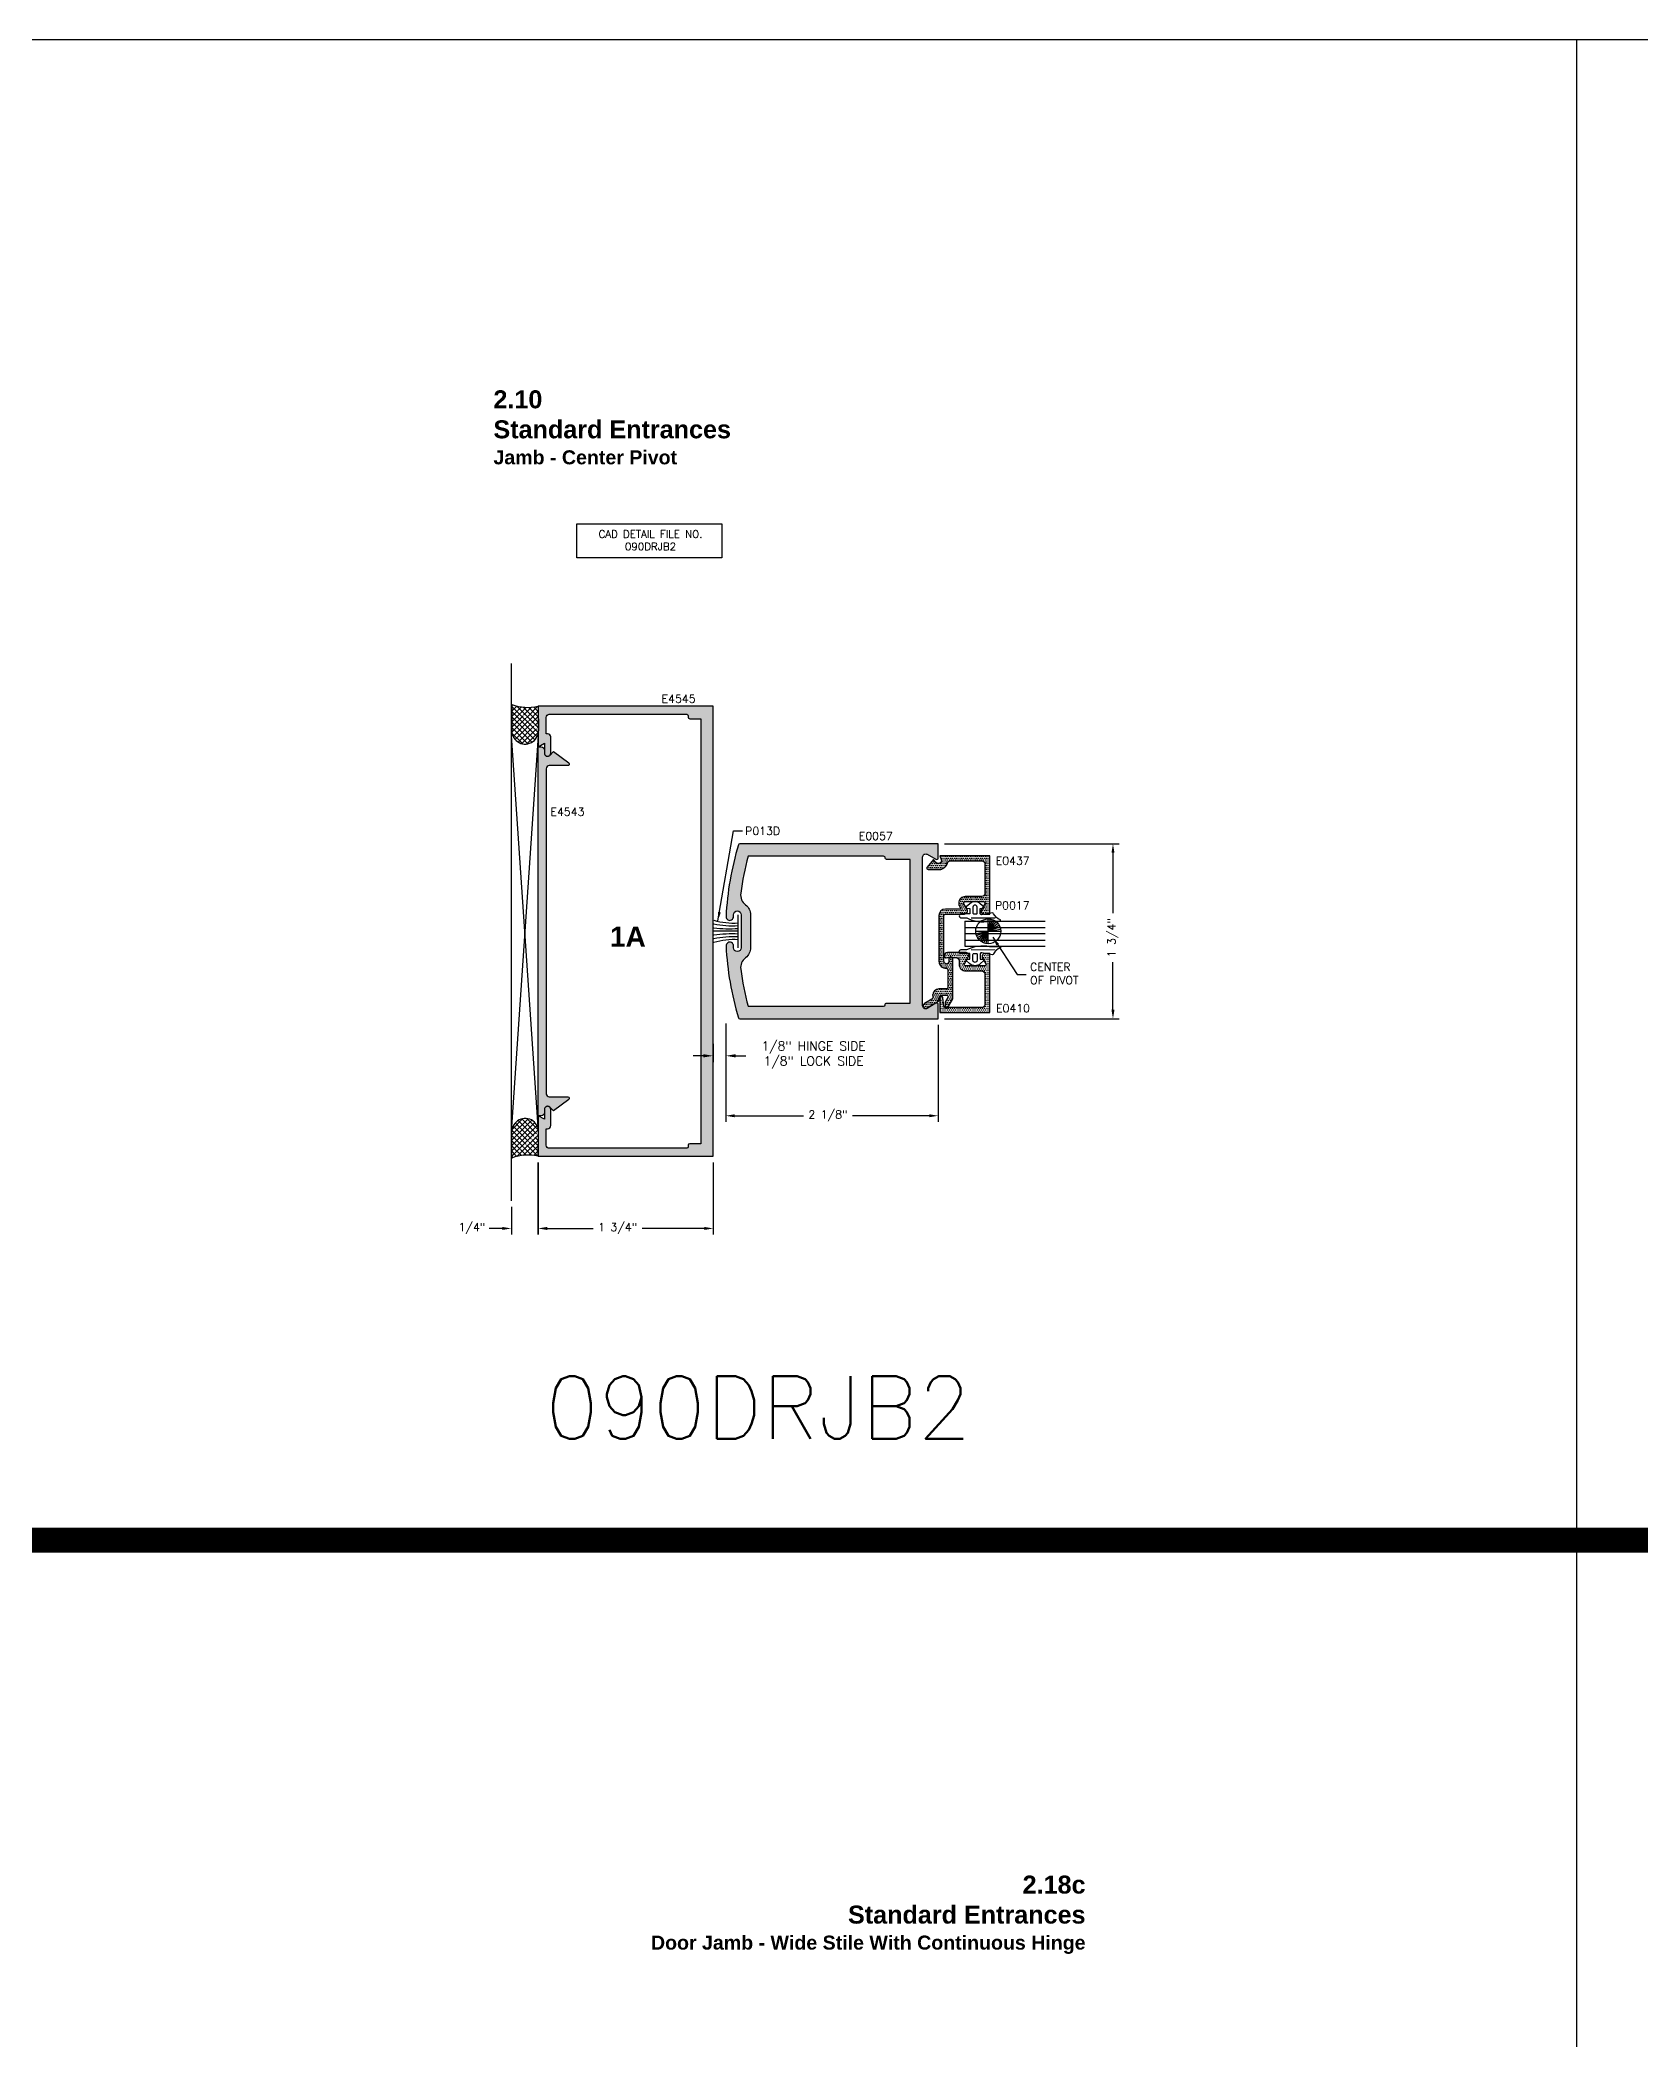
# Model space of a CAD drawing. Extents: x 0 to 130, y 0 to 90.
# Drawn here: x 75.54 to 91.54, y 69.89 to 89.88 of the extents above; entities that cross this region are included whole.
import ezdxf

# ---------------------------------------------------------------- set-up
doc = ezdxf.new("R2010")
doc.units = 0
doc.header["$MEASUREMENT"] = 0
doc.header["$PDMODE"] = 3
doc.layers.get('0').update_dxf_attribs({"linetype": 'CONTINUOUS'})
doc.layers.get('DEFPOINTS').update_dxf_attribs({"linetype": 'CONTINUOUS'})
for name, color, linetype in [('R-ANNO-DIMS', 3, 'CONTINUOUS'), ('R-ANNO-TEXT', 6, 'CONTINUOUS'), ('R-DET1', 4, 'CONTINUOUS'), ('R-DET2', 2, 'CONTINUOUS'), ('R-DET3', 5, 'CONTINUOUS'), ('R-OTLN', 1, 'CONTINUOUS'), ('R-PAT1', 5, 'CONTINUOUS'), ('TITLE', 7, 'CONTINUOUS')]:
    doc.layers.add(name, color=color, linetype=linetype)
doc.styles.get("Standard").update_dxf_attribs({"font": 'simplex'})
doc.dimstyles.new('1X', dxfattribs={"dimscale": 0, "dimtxt": 0.08, "dimasz": 0.09, "dimexe": 0.062, "dimexo": 0.062, "dimgap": 0.045, "dimtad": 0, "dimdec": 4, "dimzin": 4, "dimtxsty": 'STANDARD', "dimcen": 0, "dimazin": 3, "dimtp": 0.02, "dimtfac": 1, "dimtdec": 4, "dimtofl": 0, "dimtmove": 0, "dimatfit": 3, "dimtolj": 1, "dimtzin": 4})
pattern_1 = [(0, (78.83629129176995, 75.81219702749232), (0.009375, 0.01875), [0, -0.01875])]
pattern_2 = [(0, (77.46725349620836, 76.82418895575793), (0.009375, 0.01875), [0, -0.01875])]

# ---------------------------------------------------------------- blocks, each defined once
blk = doc.blocks.new('*D22')
at = {"layer": 'DEFPOINTS', "color": 0}
for p in [(80.52261608504261, 78.71743970383353), (80.25728627919209, 78.27313764864843), (80.25728627919209, 77.99549869174457)]:
    blk.add_point(p, dxfattribs=at)
at = {"layer": 'R-ANNO-DIMS', "color": 0}
for p, q in [((80.52261608504261, 78.65543970383354), (80.52261608504261, 77.93349869174457)), ((80.25728627919209, 78.21113764864843), (80.25728627919209, 77.93349869174457)), ((80.16728627919208, 77.99549869174457), (80.03348560324733, 77.99549869174457)), ((80.61261608504262, 77.99549869174457), (80.70261608504262, 77.99549869174457))]:
    blk.add_line(p, q, dxfattribs=at)
for points in [[(80.16728627919208, 78.01049869174457), (80.16728627919208, 77.98049869174457), (80.25728627919209, 77.99549869174457)], [(80.61261608504262, 78.01049869174457), (80.61261608504262, 77.98049869174457), (80.52261608504261, 77.99549869174457)]]:
    blk.add_solid(points, dxfattribs=at)
at = {"layer": 'R-ANNO-DIMS', "color": 0, "insert": (79.86277131753305, 77.99549869174457), "char_height": 0.08, "attachment_point": 5}
blk.add_mtext('\\A1;1/4"', dxfattribs=at)
blk = doc.blocks.new('*D19')
at = {"layer": 'DEFPOINTS', "color": 0}
for p in [(82.40010112005167, 80.1078655254195), (84.52510004411285, 80.09186539541949), (82.40010112005167, 79.12216634501101)]:
    blk.add_point(p, dxfattribs=at)
at = {"layer": 'R-ANNO-DIMS', "color": 0}
for p, q in [((82.40010112005167, 80.0458655254195), (82.40010112005167, 79.06016634501101)), ((84.52510004411285, 80.02986539541949), (84.52510004411285, 79.06016634501101)), ((82.49010112005168, 79.12216634501101), (83.17790513396676, 79.12216634501101)), ((84.43510004411284, 79.12216634501101), (83.66790513396677, 79.12216634501101))]:
    blk.add_line(p, q, dxfattribs=at)
for points in [[(82.49010112005168, 79.13716634501101), (82.49010112005168, 79.10716634501101), (82.40010112005167, 79.12216634501101)], [(84.43510004411284, 79.13716634501101), (84.43510004411284, 79.10716634501101), (84.52510004411285, 79.12216634501101)]]:
    blk.add_solid(points, dxfattribs=at)
at = {"layer": 'R-ANNO-DIMS', "color": 0, "insert": (83.42290513396676, 79.12216634501101), "char_height": 0.08, "attachment_point": 5}
blk.add_mtext('\\A1;2 1/8"', dxfattribs=at)
blk = doc.blocks.new('*D20')
at = {"layer": 'DEFPOINTS', "color": 0}
for p in [(80.52510112338358, 78.71686537869145), (82.27510112338358, 78.71686537869145), (80.52510112338358, 77.99549869174457)]:
    blk.add_point(p, dxfattribs=at)
at = {"layer": 'R-ANNO-DIMS', "color": 0}
for p, q in [((80.52510112338358, 78.65486537869145), (80.52510112338358, 77.93349869174457)), ((82.27510112338358, 78.65486537869145), (82.27510112338358, 77.93349869174457)), ((80.61510112338358, 77.99549869174457), (81.07492914545661, 77.99549869174457)), ((82.18510112338357, 77.99549869174457), (81.56492914545662, 77.99549869174457))]:
    blk.add_line(p, q, dxfattribs=at)
for points in [[(80.61510112338358, 78.01049869174457), (80.61510112338358, 77.98049869174457), (80.52510112338358, 77.99549869174457)], [(82.18510112338357, 78.01049869174457), (82.18510112338357, 77.98049869174457), (82.27510112338358, 77.99549869174457)]]:
    blk.add_solid(points, dxfattribs=at)
at = {"layer": 'R-ANNO-DIMS', "color": 0, "insert": (81.31992914545661, 77.99549869174457), "char_height": 0.08, "attachment_point": 5}
blk.add_mtext('\\A1;1 3/4"', dxfattribs=at)
blk = doc.blocks.new('*D21')
at = {"layer": 'DEFPOINTS', "color": 0}
for p in [(84.52516712338358, 81.84186518210612), (86.27267947104811, 81.84186518210612), (84.52516712338358, 80.09186537869145)]:
    blk.add_point(p, dxfattribs=at)
at = {"layer": 'R-ANNO-DIMS', "color": 0}
for p, q in [((84.58716712338358, 81.84186518210612), (86.3346794710481, 81.84186518210612)), ((86.27267947104811, 81.75186518210612), (86.27267947104811, 81.14701459280737)), ((86.27267947104811, 80.18186537869146), (86.27267947104811, 80.65701459280736)), ((84.58716712338358, 80.09186537869145), (86.3346794710481, 80.09186537869145))]:
    blk.add_line(p, q, dxfattribs=at)
for points in [[(86.2576794710481, 81.75186518210612), (86.28767947104811, 81.75186518210612), (86.27267947104811, 81.84186518210612)], [(86.2576794710481, 80.18186537869146), (86.28767947104811, 80.18186537869146), (86.27267947104811, 80.09186537869145)]]:
    blk.add_solid(points, dxfattribs=at)
at = {"layer": 'R-ANNO-DIMS', "color": 0, "insert": (86.2726794710481, 80.90201459280738), "char_height": 0.08, "attachment_point": 5, "rotation": 90}
blk.add_mtext('\\A1;1 3/4"', dxfattribs=at)

msp = doc.modelspace()

# ---------------------------------------------------------------- hatches: boundary and pattern name
at = {"layer": 'R-PAT1'}
h = msp.add_hatch(dxfattribs=at)
h.set_pattern_fill('ANSI37', color=256, scale=0.3, style=0)
h.set_pattern_definition([(45.00000000000001, (70.68628768313403, 76.35028111340881), (-0.02651650429449553, 0.02651650429449553), []), (135, (70.68628768313403, 76.35028111340881), (-0.02651650429449553, -0.02651650429449553), [])])
edge = h.paths.add_edge_path()
edge.add_line((80.52509714639594, 83.21715451053295), (80.5284655890983, 82.97226462674416))
edge.add_line((80.26089878266424, 83.23484964790984), (80.26099074540831, 82.97226462674416))
edge.add_arc((80.3947281672533, 82.97226462674416), 0.1337374218449998, 180.0000000008725, 368.2968632308443)
edge.add_arc((80.42187059606687, 83.65708672389924), 0.4518805960098387, 249.1313715685076, 283.2051082673992)
h = msp.add_hatch(dxfattribs=at)
h.set_pattern_fill('DOTS', color=256, scale=0.3, style=0)
h.set_pattern_definition(pattern_1)
edge = h.paths.add_edge_path()
edge.add_line((82.15010152338358, 80.96686437869145), (82.15010152338358, 78.84186537869145))
edge.add_line((82.15010152338358, 78.84186537869145), (82.04010142338359, 78.84186537869145))
edge.add_arc((82.04010142338358, 78.82686537869145), 0.01499999999999924, 90.0000000000017, 180.0000000000017)
edge.add_line((82.02510142338357, 78.82686537869145), (82.02510152338357, 78.81186537869145))
edge.add_arc((82.01010152338358, 78.81186537869145), 0.01499999999999924, -89.99999999999841, 1.5916157281026244e-12, ccw=False)
edge.add_line((82.01010152338358, 78.79686537869145), (80.63610112338358, 78.79686537869145))
edge.add_arc((80.63610112338358, 78.82786537869146), 0.03100000000000014, 180.0000000000008, 270.0000000000008, ccw=False)
edge.add_line((80.60510112338358, 78.82786537869146), (80.60510112338358, 78.99249237869145))
edge.add_line((80.60510112338358, 78.99249237869145), (80.61906512338358, 78.99249237869145))
edge.add_arc((80.61910112338357, 79.02349237869146), 0.03100002090321845, 269.9334629956365, 360)
edge.add_line((80.6501011442868, 79.02349237869146), (80.65010112338358, 79.18586337869145))
edge.add_arc((80.61910112338357, 79.18586537869145), 0.03100000006451649, 359.9963034981005, 540)
edge.add_line((80.58810112331906, 79.18586537869145), (80.58810112338358, 79.08649237869145))
edge.add_line((80.58810112338358, 79.08649237869145), (80.52510112338358, 79.12286537869144))
edge.add_line((80.52510112338358, 79.12286537869144), (80.52510112338358, 78.71686537869144))
edge.add_line((80.52510112338358, 78.71686537869145), (82.27510148101149, 78.71686537869145))
edge.add_line((82.27510148101148, 78.71686537869145), (82.27510148101148, 80.96686537869145))
edge.add_line((82.27510148101148, 80.96686537869145), (82.27510148101148, 83.21686537869145))
edge.add_line((82.27510148101148, 83.21686537869145), (80.52510112338358, 83.21686537869145))
edge.add_line((80.52510112338358, 83.21686537869145), (80.52510112338358, 82.81086527869145))
edge.add_line((80.52510112338358, 82.81086527869145), (80.58810112338358, 82.84723837869146))
edge.add_line((80.58810112338358, 82.84723837869146), (80.58810112338358, 82.74786547869145))
edge.add_arc((80.61910112338357, 82.74786547869145), 0.0310000000000008, 180, 360.0035116768045)
edge.add_line((80.65010112332536, 82.74786737869145), (80.65010112338358, 82.91023807869145))
edge.add_arc((80.61910112338357, 82.91023807869145), 0.03100000000000036, 0, 90.06653700436404)
edge.add_line((80.61906512340785, 82.94123805778824), (80.60510112338358, 82.94123807869144))
edge.add_line((80.60510112338358, 82.94123807869146), (80.60510113338357, 83.10586537869146))
edge.add_arc((80.63610112338358, 83.10586537869145), 0.03099998999999976, 90, 180, ccw=False)
edge.add_line((80.63610112338358, 83.13686536869146), (82.01010152338358, 83.13686537869145))
edge.add_arc((82.01010152338358, 83.12186537869145), 0.01499999999999968, 0, 90.0000000000017, ccw=False)
edge.add_line((82.02510152338358, 83.12186537869145), (82.02510142338357, 83.10686537869145))
edge.add_arc((82.04010142338358, 83.10686537869145), 0.01500000000000012, 180, 270.0000000000017)
edge.add_line((82.04010142338358, 83.09186537869145), (82.15010152338357, 83.09186537869145))
edge.add_line((82.15010152338358, 83.09186537869145), (82.15010152338358, 80.96686637869145))
h = msp.add_hatch(dxfattribs=at)
h.set_pattern_fill('DOTS', color=256, scale=0.3, style=0)
h.set_pattern_definition(pattern_1)
edge = h.paths.add_edge_path()
edge.add_arc((80.82210122338357, 79.29586467869144), 0.01500000992567152, -53.328498805136405, 89.99999999994583, ccw=False)
edge.add_line((80.83105962338358, 79.28383357869146), (80.67794272338358, 79.16986520869145))
edge.add_line((80.67794272338358, 79.16986520869145), (80.64002152338358, 79.20778626869145))
edge.add_arc((80.61810117338356, 79.18586595869145), 0.03100002797771731, 44.99994772359302, 179.9999815174925)
edge.add_line((80.58710114540587, 79.18586596869146), (80.58710126554787, 79.15386541869145))
edge.add_arc((80.55610126338357, 79.15386541869144), 0.03100000216430487, -90.00001848249673, 2.631850293255411e-11, ccw=False)
edge.add_line((80.55610125338357, 79.12286541652715), (80.52510112338358, 79.12286527869145))
edge.add_line((80.52510112338358, 79.12286527869145), (80.52510112338358, 82.81086527869145))
edge.add_line((80.52510112338358, 82.81086527869145), (80.55610124338293, 82.81086527869145))
edge.add_arc((80.55610126338357, 82.77986527869146), 0.03099999999999815, 0, 90.000036966204, ccw=False)
edge.add_line((80.58710126338357, 82.77986527869146), (80.58710117338357, 82.74786427869145))
edge.add_arc((80.61810117338358, 82.74786427869145), 0.03100000000000591, 180, 315.0004574216065)
edge.add_line((80.64002165860074, 82.72594414347645), (80.67794272338358, 82.76386527869145))
edge.add_line((80.67794272338358, 82.76386527869145), (80.83105966535776, 82.64989633506217))
edge.add_arc((80.82210122338358, 82.63786527869146), 0.01499999999998775, -90, 53.32827068050727, ccw=False)
edge.add_line((80.82210122338358, 82.62286527869145), (80.63610122338358, 82.62286527869145))
edge.add_arc((80.63610122338358, 82.59186527869144), 0.03100000000000591, 90, 179.9999999999737)
edge.add_line((80.60510122338357, 82.59186527869146), (80.60510119338358, 79.34186517869145))
edge.add_arc((80.63610122338358, 79.34186517869145), 0.03100003000000129, 180, 270)
edge.add_line((80.63610122338358, 79.31086514869145), (80.82210122338358, 79.31086468861712))
h = msp.add_hatch(dxfattribs=at)
h.set_pattern_fill('DOTS', color=256, scale=0.3, style=0)
h.set_pattern_definition(pattern_1)
edge = h.paths.add_edge_path()
edge.add_arc((84.51016712338357, 80.23336518210611), 0.01499999999999702, 359.9999999999966, 480.0007277808227)
edge.add_line((84.50266695837813, 80.24635546789554), (84.41566703137633, 80.1961263414686))
edge.add_arc((84.40016712338358, 80.22297318210612), 0.03099999999999921, 180, 299.99980364050685, ccw=False)
edge.add_line((84.36916712338358, 80.22297318210612), (84.36916712338358, 80.96686418210612))
edge.add_line((84.36916712338358, 80.96686418210611), (84.369156939368, 81.70947818210611))
edge.add_arc((84.40015712338358, 81.70947818210612), 0.03100018401558025, 60.00019635949673, 180.0000000000033, ccw=False)
edge.add_line((84.41565712338358, 81.73632518210611), (84.50266712338359, 81.68737418210611))
edge.add_arc((84.51016712338358, 81.70036418210611), 0.01499966999637107, 239.9992722191739, 360)
edge.add_line((84.52516679337995, 81.70036418210611), (84.52516712338358, 81.84186518210612))
edge.add_line((84.52516712338358, 81.84186518210612), (82.54173012338359, 81.84186537869147))
edge.add_arc((82.54173012338357, 81.82686537869145), 0.01499999999999702, 90.0000000000051, 163.2575835362182)
edge.add_arc((85.400135608853, 80.9668741491036), 2.999973506458997, 163.2553630678329, 177.1718103357144)
edge.add_arc((82.44096712338357, 81.11306037869146), 0.03719633983337446, 177.1707481326771, 360.0015404161737)
edge.add_line((82.47816346320351, 81.11306137872748), (82.47816112338357, 81.13086537869145))
edge.add_arc((82.51716112338357, 81.13086537869145), 0.03900000000000148, 0, 180, ccw=False)
edge.add_line((82.55616112338357, 81.13086537869145), (82.55616012338358, 80.80286537869145))
edge.add_arc((82.51716112338357, 80.80286537869145), 0.03899900000000045, -180, 0, ccw=False)
edge.add_line((82.47816212338357, 80.80286537869145), (82.47816212338358, 80.82066937869145))
edge.add_arc((82.44096712338359, 80.82066937869145), 0.0371949999999992, 0, 182.8277133821924)
edge.add_arc((85.4000096735265, 80.96683010466543), 2.999845126385714, 182.8278027541062, 196.7448451747352)
edge.add_arc((82.54173012338357, 80.10686537869145), 0.01499985123259608, 196.7424164637909, 270)
edge.add_line((82.54173012338357, 80.09186552745886), (84.52516712338357, 80.09186537869145))
edge.add_line((84.52516712338358, 80.09186537869145), (84.52516712338357, 80.23336518210611))
edge = h.paths.add_edge_path(flags=16)
edge.add_line((84.00902740776809, 80.24786468210611), (84.24416612338356, 80.24786468210611))
edge.add_line((84.24416612338358, 80.24786468210611), (84.24416612338358, 81.68586418210612))
edge.add_line((84.24416612338358, 81.68586418210612), (84.00916812338357, 81.68586518210611))
edge.add_arc((84.00916812338357, 81.70086518210611), 0.01499999999999968, 180, 270, ccw=False)
edge.add_arc((83.9791453658091, 81.70181165467473), 0.01505254315604253, 356.3949825433464, 449.9171822587716)
edge.add_line((83.97916712338358, 81.71686418210611), (82.62471066383569, 81.71686437869145))
edge.add_arc((85.40009150411424, 80.96688082041335), 2.874928546289958, 164.8782893011662, 172.3967651904897)
edge.add_arc((82.67434012338357, 81.33073037869146), 0.1249999852879995, 172.3967846471179, 233.079040287273)
edge.add_arc((82.52415204266092, 81.13086023716326), 0.1250090807409991, 0.0009815329129878592, 53.07648676968398, ccw=False)
edge.add_line((82.64916112338358, 81.13086237869146), (82.6491607742791, 80.80286537869145))
edge.add_arc((82.52416112338358, 80.80286537869145), 0.1249996508955129, 306.9216015086932, 359.9999999999988, ccw=False)
edge.add_arc((82.67434312087482, 80.60299898049735), 0.125002768087924, 126.9216731330817, 187.6033069822305)
edge.add_arc((85.40009647510071, 80.96685110670566), 2.874933625004139, 187.603284317058, 195.1217487844019)
edge.add_line((82.62471123049376, 80.21686437869145), (83.97916712338358, 80.21686488210611))
edge.add_arc((83.97916712338358, 80.23186488210611), 0.01500000000000057, 270, 360)
edge.add_arc((84.00918926229221, 80.2328133082662), 0.01505204868352594, 90.0804655015105, 183.6125871828635, ccw=False)
h = msp.add_hatch(dxfattribs=at)
h.set_pattern_fill('DOTS', color=256, scale=0.3, style=0)
h.set_pattern_definition(pattern_2)
edge = h.paths.add_edge_path()
edge.add_line((84.62215682338358, 80.3054701821061), (84.59416712338358, 80.25698918210611))
edge.add_line((84.59416712338358, 80.25698918210611), (84.59416700697825, 80.21297118210612))
edge.add_arc((84.60916702338359, 80.21297118210612), 0.0150000164053381, 180, 330.0000361788325)
edge.add_line((84.62215742338358, 80.20547118210611), (84.67216672338358, 80.29209218210612))
edge.add_line((84.67216672338358, 80.29209218210612), (84.6721666424602, 80.68905318210611))
edge.add_arc((84.65216702338357, 80.68905318210611), 0.01999961907662851, 0, 97.4232191138915)
edge.add_arc((84.65216625727513, 80.68905347074197), 0.01999923389364052, 97.4211495208548, 180.0008269125051)
edge.add_line((84.63216702338357, 80.68905318210611), (84.63216722338358, 80.66705418210611))
edge.add_arc((84.60716722338357, 80.66705418210611), 0.02500000000000568, -179.99770816882472, 0, ccw=False)
edge.add_line((84.58216722340357, 80.66705318210612), (84.58216712338358, 80.89747288210611))
edge.add_line((84.58216712338358, 80.89747288210611), (84.58216692338358, 81.12397048210612))
edge.add_arc((84.59716692338358, 81.12397048210613), 0.01500000000000057, 90, 180.0000000000543, ccw=False)
edge.add_line((84.59716692338358, 81.13897048210612), (84.78767292338358, 81.13897197129579))
edge.add_arc((84.78767292338358, 81.1699719821061), 0.03100001081031678, 270, 389.9999884644427)
edge.add_line((84.81451972338358, 81.18547198210611), (84.78218802338358, 81.24147048210611))
edge.add_arc((84.7951783233836, 81.24897048210612), 0.01499992980285041, 90.00000000005417, 210.0001548077456, ccw=False)
edge.add_line((84.79517832338358, 81.26397041190894), (84.97716706338358, 81.26397048210612))
edge.add_arc((84.97716706338358, 81.24897048210612), 0.01500000000000057, -30.000059314165583, 90, ccw=False)
edge.add_line((84.99015743667613, 81.24147046865812), (84.95782609114305, 81.18547203536122))
edge.add_arc((84.98467296338357, 81.16997198210612), 0.03100009999999882, 149.9999930530725, 270)
edge.add_line((84.98467296338357, 81.13897188210612), (85.04216712338358, 81.13897368210611))
edge.add_line((85.04216712338358, 81.13897368210611), (85.04216712338358, 81.71997118210611))
edge.add_line((85.04216712338358, 81.71997118210611), (84.54216712338358, 81.71997118210611))
edge.add_line((84.54216712338358, 81.71997118210611), (84.55595312338357, 81.68547821210612))
edge.add_arc((84.52716702338358, 81.67397356210611), 0.0309999439488543, -142.52509165199967, 21.78460924863782, ccw=False)
edge.add_line((84.50256485219816, 81.65511276419628), (84.47853962338358, 81.68606615210611))
edge.add_line((84.47853962338358, 81.68606615210611), (84.41355234954065, 81.60861566015359))
edge.add_arc((84.42504212338358, 81.59897278210612), 0.01499999999999959, 139.9946948706746, 270)
edge.add_line((84.42504212338358, 81.58397278210612), (84.55060773692642, 81.58397613011023))
edge.add_arc((84.52716711164611, 81.67397340514786), 0.09299985176187843, 284.5988618965249, 343.6051380217331)
edge.add_arc((84.64612502338358, 81.63897371210612), 0.03100000016531761, 90, 163.6050192301044, ccw=False)
edge.add_line((84.64612502338358, 81.66997371227144), (84.96116727338358, 81.66997371210611))
edge.add_arc((84.96116727338358, 81.63897371210612), 0.0309999999999917, 1.8482497921468166e-05, 90, ccw=False)
edge.add_line((84.99216727338357, 81.63897372210612), (84.99216727338357, 81.34497118210611))
edge.add_arc((84.96116727338358, 81.34497118210611), 0.0309999999999917, -90.00003696502222, 0, ccw=False)
edge.add_line((84.96116725338358, 81.31397118210612), (84.79517832338358, 81.3139704783132))
edge.add_arc((84.79517832338358, 81.24897048210612), 0.06499999620707797, 90, 180.2454029956546)
edge.add_line((84.73017892338358, 81.24869208210612), (84.73017832338358, 81.23155258210612))
edge.add_line((84.73017832338358, 81.23155258210612), (84.75476182338357, 81.18897298210611))
edge.add_line((84.75476182338357, 81.18897298210611), (84.59716722338358, 81.18897048210611))
edge.add_arc((84.59716722338358, 81.12397048210612), 0.06499999999999773, 90, 180)
edge.add_line((84.53216722338358, 81.12397048210612), (84.53216680842469, 80.66705418210611))
edge.add_arc((84.60217021199044, 80.66705555818024), 0.07000340357927444, 180.0011262772319, 273.3696336210385)
edge.add_arc((84.60716722338358, 80.58219918210611), 0.01499997685864451, 0, 93.37247195566982, ccw=False)
edge.add_line((84.62216720024223, 80.58219918210611), (84.62216712338358, 80.4049721821061))
edge.add_arc((84.60716722338358, 80.4049721821061), 0.01499989999999229, -90, 0, ccw=False)
edge.add_line((84.60716722338358, 80.38997228210611), (84.53216712338357, 80.38997318210612))
edge.add_arc((84.53216712338357, 80.32797318210612), 0.06199999999999761, 90, 180.0000000000131)
edge.add_line((84.47016712338358, 80.3279731821061), (84.47016702338358, 80.30091518210611))
edge.add_arc((84.45516702338358, 80.30091518210611), 0.01500000000000057, -59.99927221918739, 0, ccw=False)
edge.add_line((84.46266718838902, 80.28792489631668), (84.38778479943973, 80.2446908733165))
edge.add_arc((84.40016712338358, 80.2229731821061), 0.02499960115203301, 119.6895913246331, 300.3387913391612)
edge.add_line((84.41279472338358, 80.2013971821061), (84.52466718838902, 80.26598289631669))
edge.add_arc((84.51716702338356, 80.27897318210611), 0.01500000000000126, 300.0007277808596, 360)
edge.add_line((84.53216702338358, 80.27897318210611), (84.53216702338358, 80.2969711821061))
edge.add_arc((84.56316702338358, 80.29697118210612), 0.03100000000000591, 90.00000000002632, 180.0000000000263, ccw=False)
edge.add_line((84.56316702338357, 80.32797118210611), (84.60916632338358, 80.32796918210612))
edge.add_arc((84.60916632338358, 80.31297018210611), 0.01499900000000309, -29.99977283673519, 90, ccw=False)
h = msp.add_hatch(dxfattribs=at)
h.set_pattern_fill('DOTS', color=256, scale=0.3, style=0)
h.set_pattern_definition(pattern_2)
edge = h.paths.add_edge_path()
edge.add_arc((84.60190812338358, 80.7162821821061), 0.01499981414418983, 179.9999999999457, 278.0502612881111)
edge.add_line((84.60400872338357, 80.70143018210611), (84.62690822338358, 80.70466618210611))
edge.add_line((84.62690822338358, 80.70466618210611), (84.70394702338358, 80.7046681821061))
edge.add_arc((84.70394702338359, 80.6736681821061), 0.03100000000000591, 2.631850293255411e-11, 90.00000000002632, ccw=False)
edge.add_line((84.73494702338358, 80.67366818210611), (84.73494682875793, 80.63485618267202))
edge.add_arc((84.79994672338358, 80.63466718210611), 0.06500016940409059, 179.8334012032461, 270.1308104447162)
edge.add_line((84.80009512338358, 80.56966718210612), (84.96090835338357, 80.56966618210612))
edge.add_arc((84.96090835338357, 80.53866618210611), 0.03100000000000591, 0, 90, ccw=False)
edge.add_line((84.99190835338358, 80.53866618210611), (84.99190835338358, 80.23466918210612))
edge.add_arc((84.96090835338357, 80.23466918210612), 0.03100000000000591, -90, 0, ccw=False)
edge.add_line((84.96090835338357, 80.20366918210611), (84.59720172338358, 80.20366618210612))
edge.add_arc((84.59720172338358, 80.2186661821061), 0.01499999999998636, 186.9998441811458, 270, ccw=False)
edge.add_line((84.58231352613757, 80.21683818244425), (84.57179612137494, 80.3024951695813))
edge.add_arc((84.55690802338358, 80.30066718210611), 0.01499989999999356, 6.999844181160686, 180)
edge.add_line((84.54190812338358, 80.30066718210611), (84.54190822338357, 80.15366818210612))
edge.add_line((84.54190822338357, 80.15366818210612), (85.04190820078358, 80.15366818210612))
edge.add_line((85.04190820078358, 80.15366818210612), (85.04190820078358, 80.74466758210612))
edge.add_line((85.04190820078358, 80.74466758210612), (84.99460166338358, 80.74466917559593))
edge.add_arc((84.99460166338358, 80.71366918210612), 0.03099999348981441, 90, 210.0000069469513)
edge.add_line((84.96775488338358, 80.69816918210611), (85.00008663338357, 80.6421671821061))
edge.add_arc((84.98709624338358, 80.6346671821061), 0.01500000774507065, -89.99996180280311, 29.999982919717922, ccw=False)
edge.add_line((84.98709625338358, 80.61966717436104), (84.79994672338358, 80.61966718210611))
edge.add_arc((84.79994672338357, 80.63466718210611), 0.01500000000000057, 150.0000361788661, 270.00000000005423, ccw=False)
edge.add_line((84.78695633759101, 80.64216717390346), (84.82506152741801, 80.70816723751325))
edge.add_arc((84.79821482338356, 80.7236675821061), 0.03100010000001198, 329.9993712869472, 449.9999999999737)
edge.add_line((84.79821482338357, 80.75466768210612), (84.61790842338358, 80.75466758210611))
edge.add_arc((84.61790849409454, 80.72366741139477), 0.03100017071141785, 90.00013069086748, 179.9996844843306)
edge.add_line((84.58690832338358, 80.72366758210612), (84.58690832338358, 80.71628218210611))
h = msp.add_hatch(dxfattribs=at)
h.set_pattern_fill('ANSI37', color=256, scale=0.3, style=0)
h.set_pattern_definition([(315, (70.6865226735263, 85.58368463436636), (-0.02651650429449553, -0.02651650429449553), []), (225, (70.6865226735263, 85.58368463436636), (-0.02651650429449553, 0.02651650429449553), [])])
edge = h.paths.add_edge_path()
edge.add_line((80.5253321367882, 78.71681123724223), (80.52870057949058, 78.96170112103101))
edge.add_line((80.2611337730565, 78.69911609986534), (80.26122573580056, 78.96170112103101))
edge.add_arc((80.39496315764558, 78.96170112103101), 0.1337374218449998, 351.7031367691558, 539.9999999991276)
edge.add_arc((80.42210558645912, 78.27687902387592), 0.4518805960098387, 76.79489173260079, 110.8686284314924)

# ---------------------------------------------------------------- linework, layer by layer
at = {"layer": 'R-ANNO-DIMS'}
for p, q in [((82.40010112005167, 80.0453655254195), (82.40010112005167, 79.65913479490293)), ((82.27510112005167, 79.84186552258105), (82.27510112005167, 79.65913479490293)), ((82.17510112005166, 79.72163479490293), (82.07510112005167, 79.72163479490293)), ((82.50010112005167, 79.72163479490293), (82.60010112005168, 79.72163479490293))]:
    msp.add_line(p, q, dxfattribs=at)
for points in [[(82.17510112005166, 79.73830146156959), (82.17510112005166, 79.70496812823626), (82.27510112005167, 79.72163479490293)], [(82.50010112005167, 79.73830146156959), (82.50010112005167, 79.70496812823626), (82.40010112005167, 79.72163479490293)]]:
    msp.add_solid(points, dxfattribs=at)
at = {"layer": 'R-ANNO-TEXT'}
msp.add_lwpolyline([(80.91148705497237, 85.04204972615402), (82.36296699796759, 85.04204972615402), (82.36296699796759, 84.69998688665008), (80.91148705497237, 84.69998688665008)], close=True, dxfattribs=at)
at = {"layer": 'R-DET1', "color": 4, "linetype": 'CONTINUOUS'}
msp.add_lwpolyline([(80.82210122338358, 79.31086468861712, -0.7220754185484303), (80.83105962338358, 79.28383357869146), (80.67794272338358, 79.16986520869145), (80.64002152338358, 79.20778626869145, 0.6681788512054427), (80.58710114540587, 79.18586596869146), (80.58710126554787, 79.15386541869145, -0.4142136568547753), (80.55610125338357, 79.12286541652715), (80.52510112338358, 79.12286527869145), (80.52510112338358, 82.81086527869145), (80.55610124338293, 82.81086527869145, -0.4142137513425706), (80.58710126338357, 82.77986527869146), (80.58710117338357, 82.74786427869145, 0.6681815248865433), (80.64002165860074, 82.72594414347645), (80.67794272338358, 82.76386527869145), (80.83105966535776, 82.64989633506217, -0.7220739041827239), (80.82210122338358, 82.62286527869145), (80.63610122338358, 82.62286527869145, 0.414213562373095), (80.60510122338357, 82.59186527869146), (80.60510119338358, 79.34186517869145, 0.414213562373095), (80.63610122338358, 79.31086514869145)], format="xyb", close=True, dxfattribs=at)
at = {"layer": 'R-DET1'}
for points in [[(84.62215682338358, 80.3054701821061), (84.59416712338358, 80.25698918210611), (84.59416700697825, 80.21297118210612, 0.7673272387856587), (84.62215742338358, 80.20547118210611), (84.67216672338358, 80.29209218210612), (84.6721666424602, 80.68905318210611, 0.4526903691078097), (84.64958312338358, 80.70888518210612, 0.3767703072594911), (84.63216702338357, 80.68905318210611), (84.63216722338358, 80.66705418210611, -0.9999800002000091), (84.58216722340357, 80.66705318210612), (84.58216712338358, 80.89747288210611), (84.58216692338358, 81.12397048210612, -0.414213562373095), (84.59716692338358, 81.13897048210612), (84.78767292338358, 81.13897197129579, 0.5773502020784552), (84.81451972338358, 81.18547198210611), (84.78218802338358, 81.24147048210611, -0.5773511698249314), (84.79517832338358, 81.26397041190894), (84.97716706338358, 81.26397048210612, -0.57735061426548), (84.99015743667613, 81.24147046865812), (84.95782609114305, 81.18547203536122, 0.5773503096053206), (84.98467296338357, 81.13897188210612), (85.04216712338358, 81.13897368210611), (85.04216712338358, 81.71997118210611), (84.54216712338358, 81.71997118210611), (84.55595312338357, 81.68547821210612, -0.8716619961154112), (84.50256485219816, 81.65511276419628), (84.47853962338358, 81.68606615210611), (84.41355234954065, 81.60861566015359, 0.6371028040913634), (84.42504212338358, 81.58397278210612), (84.55060773692642, 81.58397613011023, 0.263307311594275), (84.61638552338358, 81.64772369210611, -0.3326800485319401), (84.64612502338358, 81.66997371227144), (84.96116727338358, 81.66997371210611, -0.4142134678914145), (84.99216727338357, 81.63897372210612), (84.99216727338357, 81.34497118210611, -0.414213751336475), (84.96116725338358, 81.31397118210612), (84.79517832338358, 81.3139704783132, 0.4154686075962968), (84.73017892338358, 81.24869208210612), (84.73017832338358, 81.23155258210612), (84.75476182338357, 81.18897298210611), (84.59716722338358, 81.18897048210611, 0.414213562373095), (84.53216722338358, 81.12397048210612), (84.53216680842469, 80.66705418210611, 0.4315399387032696), (84.60628482338358, 80.5971731821061, -0.4315604592530941), (84.62216720024223, 80.58219918210611), (84.62216712338358, 80.4049721821061, -0.414213562373095), (84.60716722338358, 80.38997228210611), (84.53216712338357, 80.38997318210612, 0.414213562373095), (84.47016712338358, 80.3279731821061), (84.47016702338358, 80.30091518210611, -0.2679457888973785), (84.46266718838902, 80.28792489631668), (84.38778479943973, 80.2446908733165, 1.005681447737971), (84.41279472338358, 80.2013971821061), (84.52466718838902, 80.26598289631669, 0.2679457888973763), (84.53216702338358, 80.27897318210611), (84.53216702338358, 80.2969711821061, -0.414213562373095), (84.56316702338357, 80.32797118210611), (84.60916632338358, 80.32796918210612, -0.5773489476079768), (84.62215586814845, 80.30547073360631)], [(84.58690830923939, 80.71628218210611, 0.455991135179026), (84.60400872338357, 80.70143018210611), (84.62690822338358, 80.70466618210611), (84.70394702338358, 80.7046681821061, -0.414213562373095), (84.73494702338358, 80.67366818210611), (84.73494682875793, 80.63485618267202, 0.4157347223605668), (84.80009512338358, 80.56966718210612), (84.96090835338357, 80.56966618210612, -0.414213562373095), (84.99190835338358, 80.53866618210611), (84.99190835338358, 80.23466918210612, -0.414213562373095), (84.96090835338357, 80.20366918210611), (84.59720172338358, 80.20366618210612, -0.3788668861742498), (84.58231352613757, 80.21683818244425), (84.57179612137494, 80.3024951695813, 0.9407073484462662), (84.54190812338358, 80.30066718210611), (84.54190822338357, 80.15366818210612), (85.04190820078358, 80.15366818210612), (85.04190820078358, 80.74466758210612), (84.99460166338358, 80.74466917559593, 0.5773503096053217), (84.96775488338358, 80.69816918210611), (85.00008663338357, 80.6421671821061, -0.5773499475982407), (84.98709625338358, 80.61966717436104), (84.79994672338358, 80.61966718210611, -0.5773500587095051), (84.78695633759101, 80.64216717390346), (84.82506152741801, 80.70816723751325, 0.5773539268997976), (84.79821482338357, 80.75466768210612), (84.61790842338358, 80.75466758210611, 0.4142112813889879), (84.58690832338358, 80.72366758210612), (84.58690832338358, 80.71628218210611)]]:
    msp.add_lwpolyline(points, format="xyb", dxfattribs=at)
at = {"layer": 'R-DET2'}
for p, q in [((82.52416112338358, 80.96686337869146), (82.28216129017154, 80.96686337724205)), ((82.52416112338358, 80.80286337869146), (82.52416112338358, 81.13086337869146)), ((84.79203766208357, 81.06682063210611), (84.79203766208357, 80.81682063210611)), ((84.79203766208357, 81.06682063210611), (85.59417149242933, 81.06682022083949)), ((84.79203766208357, 81.00432063210611), (85.59417149242933, 81.00432017374408)), ((85.59417149242933, 80.94182027560228), (84.79203766208357, 80.94182063210611)), ((84.79203766208357, 80.87932063210611), (85.59417149242933, 80.87932017374408)), ((84.79203766208357, 80.81682063210611), (85.59417149242933, 80.81682022083949))]:
    msp.add_line(p, q, dxfattribs=at)
for points in [[(85.03884367566214, 81.06883933626649), (85.13695224754473, 81.06883933626649, 0.477037012448265), (85.14673330683458, 81.08092041271114, -0.1690634905219287), (85.07782711617438, 81.14287600338449, 0.3788088368526451), (85.06717449945705, 81.15075687392076), (84.96185786428505, 81.13154286226252, -0.3462419148266733), (84.94598630685758, 81.14150480924343), (84.94598630685758, 81.19559172423274), (84.97618355279955, 81.19670258931066, 0.6086559015379466), (84.98158691975827, 81.20984733019996), (84.94503428115866, 81.24215800104768, 0.3786170875212405), (84.8419383325565, 81.24215800104768), (84.80538569395688, 81.20984733019996, 0.6086559015379387), (84.8107890609156, 81.19670258931066), (84.84098630685757, 81.19559172423274), (84.84098630685757, 81.14059172423273), (84.75598630685758, 81.14059172423273, 0.9999999999999999), (84.75598630685758, 81.10059172423274), (84.81102581412523, 81.10059172423274, 0.1753644488707544)], [(84.88598630685757, 81.22663909932929, 0.341998713119647), (84.87098630685757, 81.20727418259825), (84.87098630685757, 81.14859172423274, 0.414213562373095), (84.87898630685757, 81.14059172423273), (84.90798630685758, 81.14059172423273, 0.4142135623730958), (84.91598630685758, 81.14859172423274), (84.91598630685758, 81.20727418259825, 0.341998713119647), (84.90098630685758, 81.22663909932929, 0.1270166537925822)], [(85.03884356275655, 80.81480170856273), (85.1369521346391, 80.81480162135513, -0.477037012448265), (85.14673318319022, 80.80272053621621, 0.1690634905219287), (85.07782693745843, 80.74076500679281, -0.3788088368526451), (85.06717431373589, 80.73288414572554), (84.96185769564305, 80.75209825099853, 0.3462419148266733), (84.94598612936052, 80.74213631812567), (84.94598608128327, 80.68804940313638), (84.9761833262378, 80.68693851121647, -0.6086559015379466), (84.9815866815123, 80.67379376552418), (84.94503401419212, 80.6414831271677, -0.3786170875212405), (84.84193806558999, 80.64148321880852), (84.80538545571099, 80.67379392214745, -0.6086559015379387), (84.8107888343539, 80.68693865823376), (84.8409860812833, 80.68804949646969), (84.84098613017218, 80.74304949646967), (84.75598613017222, 80.7430495720252, -0.9999999999999999), (84.75598616572776, 80.78304957202519), (84.8110256729954, 80.7830495231012, -0.1753644488707544)], [(84.88598605368563, 80.65700208137315, -0.341998713119647), (84.8709860708989, 80.67636701143752), (84.87098612306106, 80.73504946980302, -0.414213562373095), (84.87898613017217, 80.7430494626919), (84.90798613017216, 80.74304943691413, -0.4142135623730958), (84.91598612306105, 80.73504942980303), (84.91598607089888, 80.67636697143753, -0.341998713119647), (84.90098605368563, 80.65700206803983, -0.1270166537925822)]]:
    msp.add_lwpolyline(points, format="xyb", close=True, dxfattribs=at)
for points in [[(84.85517609743637, 81.10059172423274), (85.09495213509253, 81.10083933626649)], [(84.85517595630651, 80.7830494838565), (85.0949519937425, 80.78280165868856)]]:
    msp.add_lwpolyline(points, dxfattribs=at)
for centre, radius, start, end in [((82.47714815384924, 81.77666379567644), 0.7273511270841966, 254.2861522093591, 273.7059457995631), ((82.46802414369797, 82.00828373938924), 0.9863595949626109, 259.0862381366794, 273.2626548731771), ((82.44036991725814, 82.30323448027005), 1.310925754040591, 263.0593660100821, 273.664705989525), ((82.4884900884078, 80.15648413912689), 0.7273511270841966, 87.09622989003034, 106.5160234802341), ((82.48260968632886, 79.92475915825915), 0.9863595949626109, 87.5395208164157, 101.7159375529141), ((82.4590875246834, 79.62945016127861), 1.310925754040591, 87.13746970006852, 97.74280967951043)]:
    msp.add_arc(centre, radius, start, end, dxfattribs=at)
at = {"layer": 'R-DET3'}
for p, q in [((80.25728627919209, 78.27313764864843), (80.25728627919209, 83.64467946538707)), ((80.52510112338358, 79.01228201594988), (80.25762627969358, 82.92144874143304)), ((80.52510112338358, 82.92144874143304), (80.25762627969357, 79.01228201594988))]:
    msp.add_line(p, q, dxfattribs=at)
at = {"layer": 'R-DET3', "linetype": 'CONTINUOUS'}
for p, q in [((84.90010148101156, 80.96686537869145), (85.15010148101148, 80.96686537869145)), ((84.90200051188503, 80.9451593564831), (85.148202450138, 80.98857140089981)), ((84.90763990341331, 80.92411286077576), (85.14256305860971, 81.00961789660715)), ((84.9168483055385, 80.90436537869148), (85.13335465648453, 81.02936537869144)), ((84.92934592562167, 80.88651692748067), (85.12085703640135, 81.04721382990225)), ((84.94475302980072, 80.87110982330162), (85.1054499322223, 81.06262093408131)), ((84.96260148101153, 80.85861220321844), (85.08760148101149, 81.07511855416448)), ((84.98234896309582, 80.84940380109327), (85.0678539989272, 81.08432695628967)), ((85.00339545880314, 80.84376440956498), (85.04680750321987, 81.08996634781795)), ((85.0251014810115, 80.84186537869151), (85.0251014810115, 81.09186537869142))]:
    msp.add_line(p, q, dxfattribs=at)
msp.add_circle((85.0251014810115, 80.96686537869145), 0.125, dxfattribs=at)
at = {"layer": 'R-OTLN', "linetype": 'CONTINUOUS'}
for points in [[(82.15010152338358, 80.96686437869145), (82.15010152338358, 78.84186537869145), (82.04010142338358, 78.84186537869145, 0.414213562373095), (82.02510142338357, 78.82686537869145), (82.02510152338357, 78.81186537869145, -0.414213562373095), (82.01010152338358, 78.79686537869145), (80.63610112338358, 78.79686537869145, -0.414213562373095), (80.60510112338358, 78.82786537869146), (80.60510112338358, 78.99249237869145), (80.61906512338358, 78.99249237869145, 0.4145537371982025), (80.6501011442868, 79.02349237869146), (80.65010112338358, 79.18586337869145, 1.000032258584778), (80.58810112331906, 79.18586537869145), (80.58810112338358, 79.08649237869145), (80.52510112338358, 79.12286537869144), (80.52510112338358, 78.71686537869145), (82.27510148101148, 78.71686537869145), (82.27510148101148, 80.96686537869145), (82.27510148101148, 83.21686537869145), (80.52510112338358, 83.21686537869145), (80.52510112338358, 82.81086527869145), (80.58810112338358, 82.84723837869146), (80.58810112338358, 82.74786547869145, 1.000030645630824), (80.65010112332536, 82.74786737869145), (80.65010112338358, 82.91023807869145, 0.4145537371982032), (80.61906512340785, 82.94123805778824), (80.60510112338358, 82.94123807869146), (80.60510113338358, 83.10586537869145, -0.414213562373095), (80.63610112338358, 83.13686536869146), (82.01010152338358, 83.13686537869145, -0.414213562373095), (82.02510152338358, 83.12186537869145), (82.02510142338357, 83.10686537869145, 0.414213562373095), (82.04010142338358, 83.09186537869145), (82.15010152338358, 83.09186537869145), (82.15010152338358, 80.96686637869145)], [(84.00902740776809, 80.24786468210611), (84.24416612338358, 80.24786468210611), (84.24416612338358, 81.68586418210612), (84.00916812338357, 81.68586518210611, -0.414213562373095), (83.99416812338357, 81.70086518210611, 0.43233566398428), (83.97916712338358, 81.71686418210611), (82.62471066383569, 81.71686437869145, 0.03281731329666925), (82.55043912338358, 81.34726937869145, 0.2711423826882778), (82.59925104189804, 81.23079727024556, -0.2358164909561069), (82.64916112338358, 81.13086237869146), (82.6491607742791, 80.80286537869145, -0.2358298172248653), (82.59925112338358, 80.70293337869145, 0.2711394701549661), (82.55043938899142, 80.58645941414842, 0.03281726340520733), (82.62471123049376, 80.21686437869145), (83.97916712338358, 80.21686488210611, 0.414213562373095), (83.99416712338358, 80.23186488210611, -0.4323870497148411), (84.00916812338357, 80.24786534210611)]]:
    msp.add_lwpolyline(points, format="xyb", dxfattribs=at)
msp.add_lwpolyline([(84.52516712338357, 80.23336518210611, 0.5773545032546143), (84.50266695837813, 80.24635546789554), (84.41566703137633, 80.1961263414686, -0.5773491268169647), (84.36916712338358, 80.22297318210612), (84.36916712338358, 80.96686418210611), (84.369156939368, 81.70947818210611, -0.5773491268169532), (84.41565712338358, 81.73632518210611), (84.50266712338357, 81.68737418210611, 0.5773545032546048), (84.52516679337995, 81.70036418210611), (84.52516712338358, 81.84186518210612), (82.54173012338357, 81.84186537869145, 0.3309971398094023), (82.5273659809225, 81.83118642154682, 0.06079669692650879), (82.40381612338358, 81.11489637869145, 1.025013553908031), (82.47816346320351, 81.11306137872748), (82.47816112338357, 81.13086537869145, -0.9999999999999999), (82.55616112338357, 81.13086537869145), (82.55616012338358, 80.80286537869145, -0.9999999999999999), (82.47816212338357, 80.80286537869145), (82.47816212338358, 80.82066937869145, 1.024986005323089), (82.40381741229936, 80.81883444235488, 0.06079930336922292), (82.52736612338357, 80.10254437869145, 0.3309971398093864), (82.54173012338357, 80.09186552745886), (84.52516712338358, 80.09186537869145)], format="xyb", close=True, dxfattribs=at)
at = {"layer": 'R-PAT1'}
for p, q in [((80.26089878266424, 83.23484964790984), (80.26099074540831, 82.97226462674416)), ((80.52509714639594, 83.21715451053295), (80.5284655890983, 82.97226462674416)), ((80.2611337730565, 78.69911609986534), (80.26122573580056, 78.96170112103101)), ((80.5253321367882, 78.71681123724223), (80.52870057949058, 78.96170112103101))]:
    msp.add_line(p, q, dxfattribs=at)
for centre, radius, start, end in [((80.42187059606687, 83.65708672389924), 0.4518805960098387, 249.1313715685076, 283.2051082673992), ((80.3947281672533, 82.97226462674416), 0.1337374218449998, 180.0000000008725, 8.296863230844245), ((80.39496315764558, 78.96170112103101), 0.1337374218449998, 351.7031367691558, 179.9999999991276), ((80.42210558645912, 78.27687902387592), 0.4518805960098387, 76.79489173260079, 110.8686284314924)]:
    msp.add_arc(centre, radius, start, end, dxfattribs=at)
at = {"layer": 'TITLE'}
for p, q in [((117.9080004981786, 89.87895019504158), (5.249999999999998, 89.87895019504157)), ((90.9080004981786, 89.87895019504158), (90.90800049817861, 14.87895019504157))]:
    msp.add_line(p, q, dxfattribs=at)
at = {"layer": 'TITLE', "const_width": 0.25}
msp.add_lwpolyline([(0.2499999999999981, 74.87895019504157), (122.9080004981786, 74.87895019504157)], dxfattribs=at)

# ---------------------------------------------------------------- texts
msp.add_text('090DRJB2', height=0.625).set_placement((80.59553071827939, 75.89179578420573))
at = {"layer": 'R-ANNO-DIMS', "insert": (83.27844461054615, 79.73029941448777), "char_height": 0.09, "attachment_point": 5}
msp.add_mtext('1/8" HINGE SIDE\\P1/8" LOCK SIDE', dxfattribs=at)
at = {"layer": 'R-ANNO-TEXT'}
for s, insert, char_height, width, attachment_point in [('CAD DETAIL FILE NO.\\P090DRJB2', (81.64816931679916, 84.97646697497021), 0.075, 1.875, 2), ('{\\fArial|b1|i0|c0|p34;1A}', (81.24348403798058, 81.0134975343697, 6.210692218000771), 0.2, 7.44, 1)]:
    msp.add_mtext(s, dxfattribs=dict(at, insert=insert, char_height=char_height, width=width, attachment_point=attachment_point))
at = {"layer": 'R-ANNO-TEXT', "char_height": 0.08, "attachment_point": 4}
for s, insert in [('\\A1;E4545', (81.75939486026856, 83.29209161618816)), ('E4543', (80.64779765552775, 82.1619514981174)), ('\\A1;P013D', (82.59469315302414, 81.97034828343031)), ('\\A1;E0057', (83.73103964318608, 81.91919756913127)), ('\\A1;E0437', (85.10050841037071, 81.67177356396972)), ('\\A1;P0017', (85.09270774462657, 81.225728321849)), ('\\A1;CENTER\\POF PIVOT', (85.4442389257022, 80.54361850599227)), ('\\A1;E0410', (85.10318919973605, 80.19745580124481))]:
    msp.add_mtext(s, dxfattribs=dict(at, insert=insert))
at = {"layer": 'TITLE', "char_height": 0.18, "width": 7.44}
for s, insert, attachment_point in [('{\\fArial|b1|i0|c0|p34;2.10\\PStandard Entrances\\P\\H0.7778x;Jamb - Center Pivot}', (80.07769702766906, 86.37603536700551, 6.210692218000771), 1), ('{\\fArial|b1|i0|c0|p34;2.18c\\PStandard Entrances\\P\\H0.7778x;Door Jamb - Wide Stile With Continuous Hinge}', (85.99839988798497, 71.52473524196847, 6.210692218000771), 3)]:
    msp.add_mtext(s, dxfattribs=dict(at, insert=insert, attachment_point=attachment_point))

# ---------------------------------------------------------------- dimensions: what is measured, and where the dimension line sits
at = {"layer": 'R-ANNO-DIMS'}
dim = msp.add_linear_dim(base=(86.27267947104811, 81.84186518210612), p1=(84.52516712338358, 80.09186537869145), p2=(84.52516712338358, 81.84186518210612), angle=90, dimstyle='1X', override={"dimscale": 1, "dimpost": '"'}, dxfattribs=at)
dim.commit()
dim.dimension.update_dxf_attribs({"geometry": '*D21', "text_midpoint": (86.2726794710481, 80.90201459280738), "dimtype": 160})
for base, p1, p2, picture, middle in [((82.40010112005167, 79.12216634501101), (84.52510004411285, 80.09186539541949), (82.40010112005167, 80.1078655254195), '*D19', (83.42290513396676, 79.12216634501101)), ((80.25728627919209, 77.99549869174457), (80.52261608504261, 78.71743970383353), (80.25728627919209, 78.27313764864843), '*D22', (79.86277131753305, 77.99549869174457)), ((80.52510112338358, 77.99549869174457), (82.27510112338358, 78.71686537869145), (80.52510112338358, 78.71686537869145), '*D20', (81.31992914545661, 77.99549869174457))]:
    dim = msp.add_linear_dim(base=base, p1=p1, p2=p2, dimstyle='1X', override={"dimscale": 1, "dimpost": '"'}, dxfattribs=at)
    dim.commit()
    dim.dimension.update_dxf_attribs({"geometry": picture, "text_midpoint": middle, "dimtype": 160})

# ---------------------------------------------------------------- leaders
at = {"layer": 'R-ANNO-TEXT'}
for points in [[(82.3216462626284, 81.07016696977249), (82.47764001724231, 81.97280548684728), (82.56764001724231, 81.97280548684728)], [(85.06991734194575, 80.90823461588971), (85.31449161795067, 80.53479358871994), (85.40449161795067, 80.53479358871994)]]:
    msp.add_leader(points, dimstyle='1X', override={"dimscale": 1}, dxfattribs=at)

doc.saveas('drawing.dxf')
